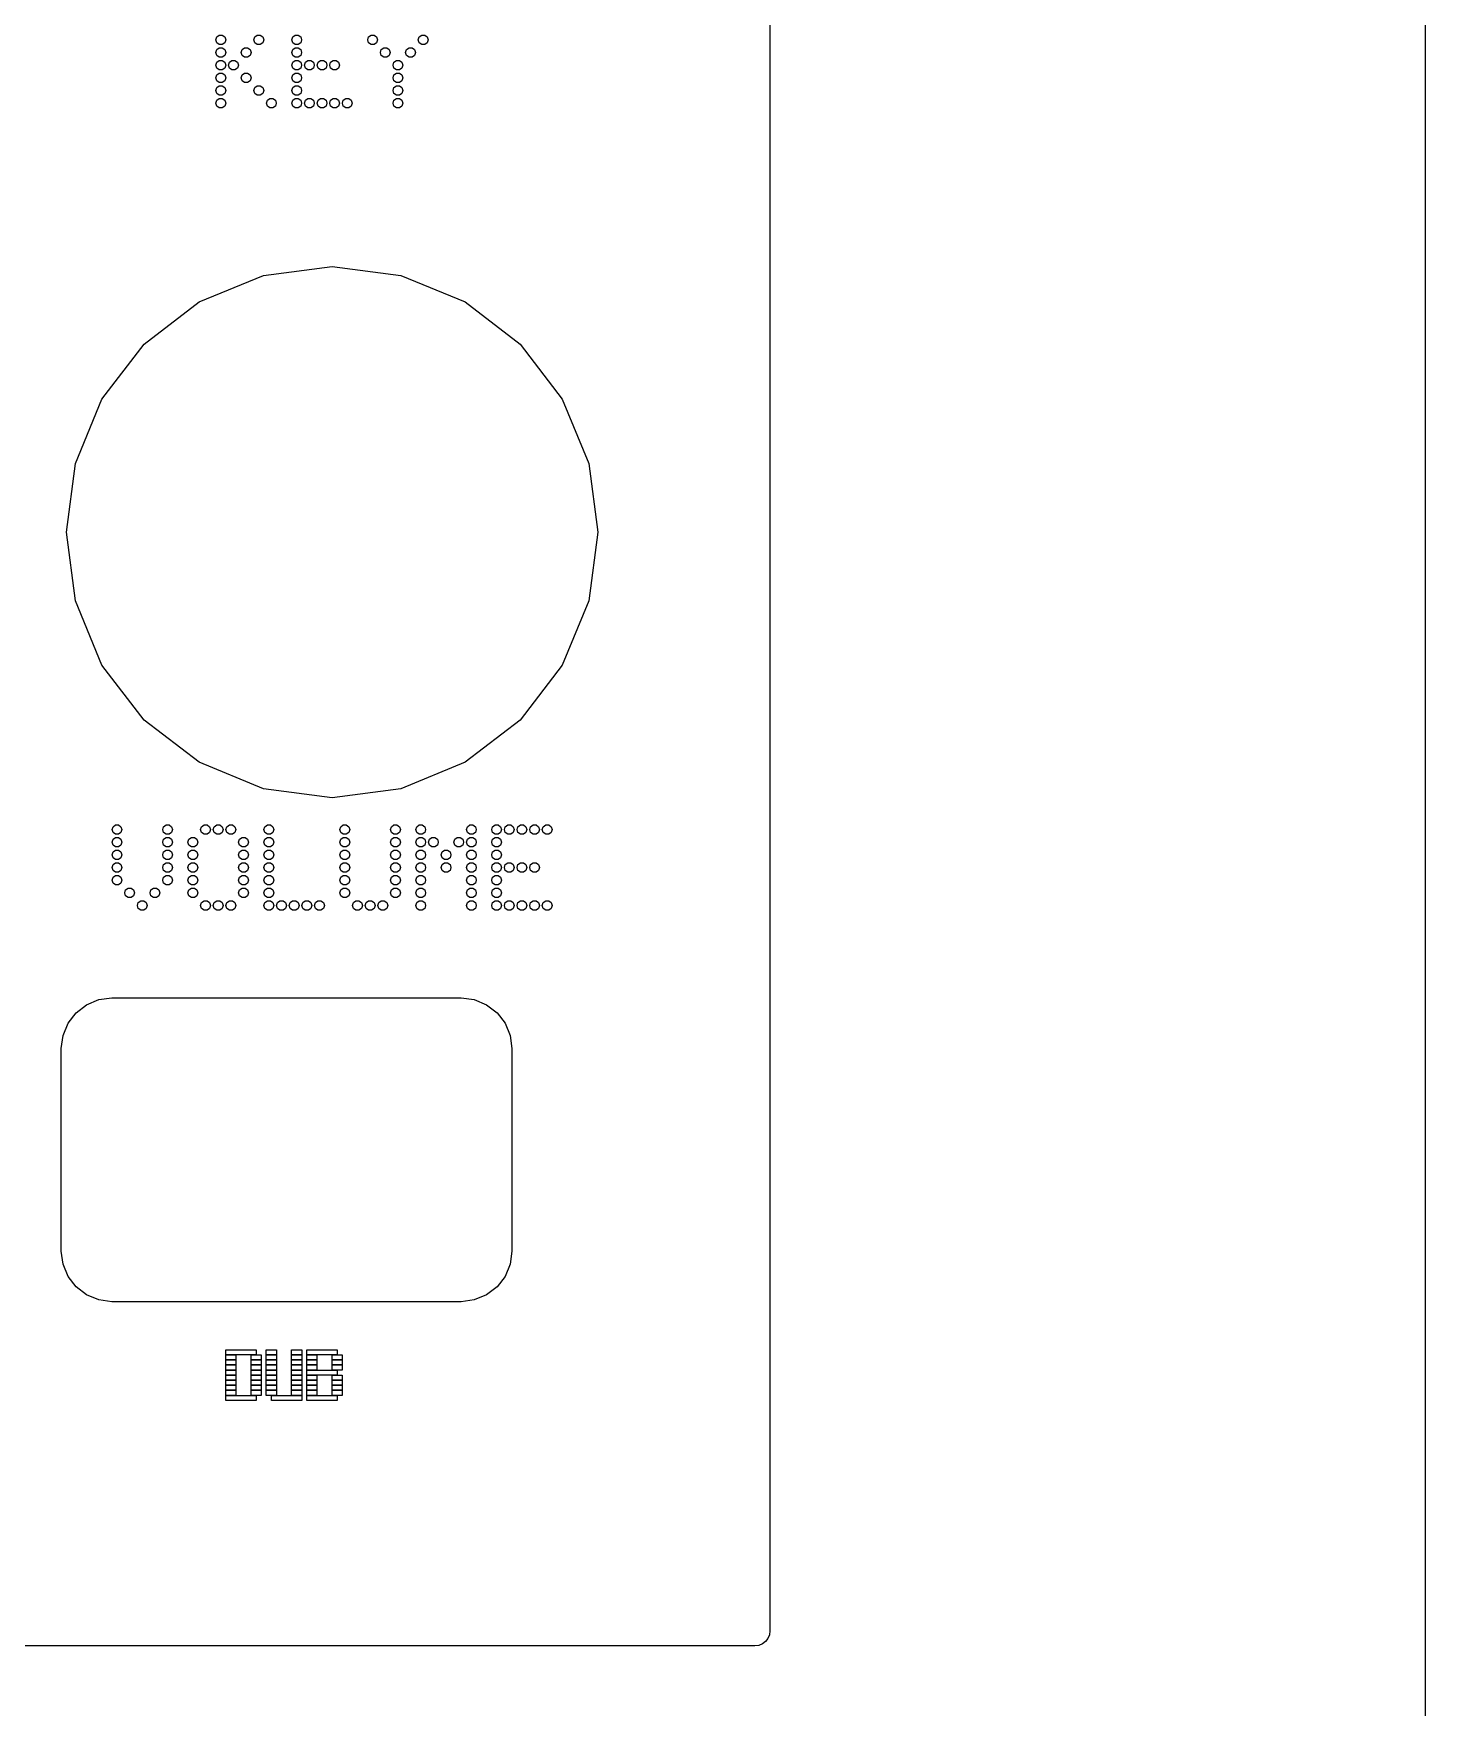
# Model space of a CAD drawing. Header units: millimetres. Extents: x 0 to 390, y 0 to 390.
# Drawn here: x 335 to 390, y 111.1 to 177.3 of the extents above; entities that cross this region are included whole.
import ezdxf

# ---------------------------------------------------------------- set-up
doc = ezdxf.new("R2010")
doc.units = ezdxf.units.MM
for name, color, linetype in [('INCISIONE', 7, 'CONTINUOUS'), ('SEGNO', 5, 'CONTINUOUS'), ('TAGLIO', 1, 'CONTINUOUS')]:
    doc.layers.add(name, color=color, linetype=linetype)

msp = doc.modelspace()

# ---------------------------------------------------------------- linework, layer by layer
at = {"layer": 'INCISIONE'}
for points in [[(342.595, 177.03), (342.558, 176.915), (342.46, 176.845), (342.34, 176.845), (342.242, 176.915), (342.205, 177.03), (342.242, 177.145), (342.34, 177.215), (342.46, 177.215), (342.558, 177.145)], [(342.595, 176.53), (342.558, 176.415), (342.46, 176.345), (342.34, 176.345), (342.242, 176.415), (342.205, 176.53), (342.242, 176.645), (342.34, 176.715), (342.46, 176.715), (342.558, 176.645)], [(343.595, 176.53), (343.558, 176.415), (343.46, 176.345), (343.34, 176.345), (343.242, 176.415), (343.205, 176.53), (343.242, 176.645), (343.34, 176.715), (343.46, 176.715), (343.558, 176.645)], [(344.095, 177.03), (344.058, 176.915), (343.96, 176.845), (343.84, 176.845), (343.742, 176.915), (343.705, 177.03), (343.742, 177.145), (343.84, 177.215), (343.96, 177.215), (344.058, 177.145)], [(345.595, 177.03), (345.558, 176.915), (345.46, 176.845), (345.34, 176.845), (345.242, 176.915), (345.205, 177.03), (345.242, 177.145), (345.34, 177.215), (345.46, 177.215), (345.558, 177.145)], [(345.595, 176.53), (345.558, 176.415), (345.46, 176.345), (345.34, 176.345), (345.242, 176.415), (345.205, 176.53), (345.242, 176.645), (345.34, 176.715), (345.46, 176.715), (345.558, 176.645)], [(348.595, 177.03), (348.558, 176.915), (348.46, 176.845), (348.34, 176.845), (348.242, 176.915), (348.205, 177.03), (348.242, 177.145), (348.34, 177.215), (348.46, 177.215), (348.558, 177.145)], [(349.095, 176.53), (349.058, 176.415), (348.96, 176.345), (348.84, 176.345), (348.742, 176.415), (348.705, 176.53), (348.742, 176.645), (348.84, 176.715), (348.96, 176.715), (349.058, 176.645)], [(350.095, 176.53), (350.058, 176.415), (349.96, 176.345), (349.84, 176.345), (349.742, 176.415), (349.705, 176.53), (349.742, 176.645), (349.84, 176.715), (349.96, 176.715), (350.058, 176.645)], [(350.595, 177.03), (350.558, 176.915), (350.46, 176.845), (350.34, 176.845), (350.242, 176.915), (350.205, 177.03), (350.242, 177.145), (350.34, 177.215), (350.46, 177.215), (350.558, 177.145)], [(342.595, 176.03), (342.558, 175.915), (342.46, 175.845), (342.34, 175.845), (342.242, 175.915), (342.205, 176.03), (342.242, 176.145), (342.34, 176.215), (342.46, 176.215), (342.558, 176.145)], [(343.095, 176.03), (343.058, 175.915), (342.96, 175.845), (342.84, 175.845), (342.742, 175.915), (342.705, 176.03), (342.742, 176.145), (342.84, 176.215), (342.96, 176.215), (343.058, 176.145)], [(345.595, 176.03), (345.558, 175.915), (345.46, 175.845), (345.34, 175.845), (345.242, 175.915), (345.205, 176.03), (345.242, 176.145), (345.34, 176.215), (345.46, 176.215), (345.558, 176.145)], [(346.095, 176.03), (346.058, 175.915), (345.96, 175.845), (345.84, 175.845), (345.742, 175.915), (345.705, 176.03), (345.742, 176.145), (345.84, 176.215), (345.96, 176.215), (346.058, 176.145)], [(346.595, 176.03), (346.558, 175.915), (346.46, 175.845), (346.34, 175.845), (346.242, 175.915), (346.205, 176.03), (346.242, 176.145), (346.34, 176.215), (346.46, 176.215), (346.558, 176.145)], [(347.095, 176.03), (347.058, 175.915), (346.96, 175.845), (346.84, 175.845), (346.742, 175.915), (346.705, 176.03), (346.742, 176.145), (346.84, 176.215), (346.96, 176.215), (347.058, 176.145)], [(349.595, 176.03), (349.558, 175.915), (349.46, 175.845), (349.34, 175.845), (349.242, 175.915), (349.205, 176.03), (349.242, 176.145), (349.34, 176.215), (349.46, 176.215), (349.558, 176.145)], [(342.595, 175.53), (342.558, 175.415), (342.46, 175.345), (342.34, 175.345), (342.242, 175.415), (342.205, 175.53), (342.242, 175.645), (342.34, 175.715), (342.46, 175.715), (342.558, 175.645)], [(343.595, 175.53), (343.558, 175.415), (343.46, 175.345), (343.34, 175.345), (343.242, 175.415), (343.205, 175.53), (343.242, 175.645), (343.34, 175.715), (343.46, 175.715), (343.558, 175.645)], [(345.595, 175.53), (345.558, 175.415), (345.46, 175.345), (345.34, 175.345), (345.242, 175.415), (345.205, 175.53), (345.242, 175.645), (345.34, 175.715), (345.46, 175.715), (345.558, 175.645)], [(349.595, 175.53), (349.558, 175.415), (349.46, 175.345), (349.34, 175.345), (349.242, 175.415), (349.205, 175.53), (349.242, 175.645), (349.34, 175.715), (349.46, 175.715), (349.558, 175.645)], [(342.595, 175.03), (342.558, 174.915), (342.46, 174.845), (342.34, 174.845), (342.242, 174.915), (342.205, 175.03), (342.242, 175.145), (342.34, 175.215), (342.46, 175.215), (342.558, 175.145)], [(342.595, 174.53), (342.558, 174.415), (342.46, 174.345), (342.34, 174.345), (342.242, 174.415), (342.205, 174.53), (342.242, 174.645), (342.34, 174.715), (342.46, 174.715), (342.558, 174.645)], [(344.095, 175.03), (344.058, 174.915), (343.96, 174.845), (343.84, 174.845), (343.742, 174.915), (343.705, 175.03), (343.742, 175.145), (343.84, 175.215), (343.96, 175.215), (344.058, 175.145)], [(344.595, 174.53), (344.558, 174.415), (344.46, 174.345), (344.34, 174.345), (344.242, 174.415), (344.205, 174.53), (344.242, 174.645), (344.34, 174.715), (344.46, 174.715), (344.558, 174.645)], [(345.595, 175.03), (345.558, 174.915), (345.46, 174.845), (345.34, 174.845), (345.242, 174.915), (345.205, 175.03), (345.242, 175.145), (345.34, 175.215), (345.46, 175.215), (345.558, 175.145)], [(345.595, 174.53), (345.558, 174.415), (345.46, 174.345), (345.34, 174.345), (345.242, 174.415), (345.205, 174.53), (345.242, 174.645), (345.34, 174.715), (345.46, 174.715), (345.558, 174.645)], [(346.095, 174.53), (346.058, 174.415), (345.96, 174.345), (345.84, 174.345), (345.742, 174.415), (345.705, 174.53), (345.742, 174.645), (345.84, 174.715), (345.96, 174.715), (346.058, 174.645)], [(346.595, 174.53), (346.558, 174.415), (346.46, 174.345), (346.34, 174.345), (346.242, 174.415), (346.205, 174.53), (346.242, 174.645), (346.34, 174.715), (346.46, 174.715), (346.558, 174.645)], [(347.095, 174.53), (347.058, 174.415), (346.96, 174.345), (346.84, 174.345), (346.742, 174.415), (346.705, 174.53), (346.742, 174.645), (346.84, 174.715), (346.96, 174.715), (347.058, 174.645)], [(347.595, 174.53), (347.558, 174.415), (347.46, 174.345), (347.34, 174.345), (347.242, 174.415), (347.205, 174.53), (347.242, 174.645), (347.34, 174.715), (347.46, 174.715), (347.558, 174.645)], [(349.595, 175.03), (349.558, 174.915), (349.46, 174.845), (349.34, 174.845), (349.242, 174.915), (349.205, 175.03), (349.242, 175.145), (349.34, 175.215), (349.46, 175.215), (349.558, 175.145)], [(349.595, 174.53), (349.558, 174.415), (349.46, 174.345), (349.34, 174.345), (349.242, 174.415), (349.205, 174.53), (349.242, 174.645), (349.34, 174.715), (349.46, 174.715), (349.558, 174.645)], [(338.495, 145.83), (338.458, 145.715), (338.36, 145.645), (338.24, 145.645), (338.142, 145.715), (338.105, 145.83), (338.142, 145.945), (338.24, 146.015), (338.36, 146.015), (338.458, 145.945)], [(338.495, 145.33), (338.458, 145.215), (338.36, 145.145), (338.24, 145.145), (338.142, 145.215), (338.105, 145.33), (338.142, 145.445), (338.24, 145.515), (338.36, 145.515), (338.458, 145.445)], [(340.495, 145.83), (340.458, 145.715), (340.36, 145.645), (340.24, 145.645), (340.142, 145.715), (340.105, 145.83), (340.142, 145.945), (340.24, 146.015), (340.36, 146.015), (340.458, 145.945)], [(340.495, 145.33), (340.458, 145.215), (340.36, 145.145), (340.24, 145.145), (340.142, 145.215), (340.105, 145.33), (340.142, 145.445), (340.24, 145.515), (340.36, 145.515), (340.458, 145.445)], [(341.495, 145.33), (341.458, 145.215), (341.36, 145.145), (341.24, 145.145), (341.142, 145.215), (341.105, 145.33), (341.142, 145.445), (341.24, 145.515), (341.36, 145.515), (341.458, 145.445)], [(341.995, 145.83), (341.958, 145.715), (341.86, 145.645), (341.74, 145.645), (341.642, 145.715), (341.605, 145.83), (341.642, 145.945), (341.74, 146.015), (341.86, 146.015), (341.958, 145.945)], [(342.495, 145.83), (342.458, 145.715), (342.36, 145.645), (342.24, 145.645), (342.142, 145.715), (342.105, 145.83), (342.142, 145.945), (342.24, 146.015), (342.36, 146.015), (342.458, 145.945)], [(342.995, 145.83), (342.958, 145.715), (342.86, 145.645), (342.74, 145.645), (342.642, 145.715), (342.605, 145.83), (342.642, 145.945), (342.74, 146.015), (342.86, 146.015), (342.958, 145.945)], [(343.495, 145.33), (343.458, 145.215), (343.36, 145.145), (343.24, 145.145), (343.142, 145.215), (343.105, 145.33), (343.142, 145.445), (343.24, 145.515), (343.36, 145.515), (343.458, 145.445)], [(344.495, 145.83), (344.458, 145.715), (344.36, 145.645), (344.24, 145.645), (344.142, 145.715), (344.105, 145.83), (344.142, 145.945), (344.24, 146.015), (344.36, 146.015), (344.458, 145.945)], [(344.495, 145.33), (344.458, 145.215), (344.36, 145.145), (344.24, 145.145), (344.142, 145.215), (344.105, 145.33), (344.142, 145.445), (344.24, 145.515), (344.36, 145.515), (344.458, 145.445)], [(347.495, 145.83), (347.458, 145.715), (347.36, 145.645), (347.24, 145.645), (347.142, 145.715), (347.105, 145.83), (347.142, 145.945), (347.24, 146.015), (347.36, 146.015), (347.458, 145.945)], [(347.495, 145.33), (347.458, 145.215), (347.36, 145.145), (347.24, 145.145), (347.142, 145.215), (347.105, 145.33), (347.142, 145.445), (347.24, 145.515), (347.36, 145.515), (347.458, 145.445)], [(349.495, 145.83), (349.458, 145.715), (349.36, 145.645), (349.24, 145.645), (349.142, 145.715), (349.105, 145.83), (349.142, 145.945), (349.24, 146.015), (349.36, 146.015), (349.458, 145.945)], [(349.495, 145.33), (349.458, 145.215), (349.36, 145.145), (349.24, 145.145), (349.142, 145.215), (349.105, 145.33), (349.142, 145.445), (349.24, 145.515), (349.36, 145.515), (349.458, 145.445)], [(350.495, 145.83), (350.458, 145.715), (350.36, 145.645), (350.24, 145.645), (350.142, 145.715), (350.105, 145.83), (350.142, 145.945), (350.24, 146.015), (350.36, 146.015), (350.458, 145.945)], [(350.495, 145.33), (350.458, 145.215), (350.36, 145.145), (350.24, 145.145), (350.142, 145.215), (350.105, 145.33), (350.142, 145.445), (350.24, 145.515), (350.36, 145.515), (350.458, 145.445)], [(350.995, 145.33), (350.958, 145.215), (350.86, 145.145), (350.74, 145.145), (350.642, 145.215), (350.605, 145.33), (350.642, 145.445), (350.74, 145.515), (350.86, 145.515), (350.958, 145.445)], [(351.995, 145.33), (351.958, 145.215), (351.86, 145.145), (351.74, 145.145), (351.642, 145.215), (351.605, 145.33), (351.642, 145.445), (351.74, 145.515), (351.86, 145.515), (351.958, 145.445)], [(352.495, 145.83), (352.458, 145.715), (352.36, 145.645), (352.24, 145.645), (352.142, 145.715), (352.105, 145.83), (352.142, 145.945), (352.24, 146.015), (352.36, 146.015), (352.458, 145.945)], [(352.495, 145.33), (352.458, 145.215), (352.36, 145.145), (352.24, 145.145), (352.142, 145.215), (352.105, 145.33), (352.142, 145.445), (352.24, 145.515), (352.36, 145.515), (352.458, 145.445)], [(353.495, 145.83), (353.458, 145.715), (353.36, 145.645), (353.24, 145.645), (353.142, 145.715), (353.105, 145.83), (353.142, 145.945), (353.24, 146.015), (353.36, 146.015), (353.458, 145.945)], [(353.495, 145.33), (353.458, 145.215), (353.36, 145.145), (353.24, 145.145), (353.142, 145.215), (353.105, 145.33), (353.142, 145.445), (353.24, 145.515), (353.36, 145.515), (353.458, 145.445)], [(353.995, 145.83), (353.958, 145.715), (353.86, 145.645), (353.74, 145.645), (353.642, 145.715), (353.605, 145.83), (353.642, 145.945), (353.74, 146.015), (353.86, 146.015), (353.958, 145.945)], [(354.495, 145.83), (354.458, 145.715), (354.36, 145.645), (354.24, 145.645), (354.142, 145.715), (354.105, 145.83), (354.142, 145.945), (354.24, 146.015), (354.36, 146.015), (354.458, 145.945)], [(354.995, 145.83), (354.958, 145.715), (354.86, 145.645), (354.74, 145.645), (354.642, 145.715), (354.605, 145.83), (354.642, 145.945), (354.74, 146.015), (354.86, 146.015), (354.958, 145.945)], [(355.495, 145.83), (355.458, 145.715), (355.36, 145.645), (355.24, 145.645), (355.142, 145.715), (355.105, 145.83), (355.142, 145.945), (355.24, 146.015), (355.36, 146.015), (355.458, 145.945)], [(338.495, 144.83), (338.458, 144.715), (338.36, 144.645), (338.24, 144.645), (338.142, 144.715), (338.105, 144.83), (338.142, 144.945), (338.24, 145.015), (338.36, 145.015), (338.458, 144.945)], [(340.495, 144.83), (340.458, 144.715), (340.36, 144.645), (340.24, 144.645), (340.142, 144.715), (340.105, 144.83), (340.142, 144.945), (340.24, 145.015), (340.36, 145.015), (340.458, 144.945)], [(341.495, 144.83), (341.458, 144.715), (341.36, 144.645), (341.24, 144.645), (341.142, 144.715), (341.105, 144.83), (341.142, 144.945), (341.24, 145.015), (341.36, 145.015), (341.458, 144.945)], [(343.495, 144.83), (343.458, 144.715), (343.36, 144.645), (343.24, 144.645), (343.142, 144.715), (343.105, 144.83), (343.142, 144.945), (343.24, 145.015), (343.36, 145.015), (343.458, 144.945)], [(344.495, 144.83), (344.458, 144.715), (344.36, 144.645), (344.24, 144.645), (344.142, 144.715), (344.105, 144.83), (344.142, 144.945), (344.24, 145.015), (344.36, 145.015), (344.458, 144.945)], [(347.495, 144.83), (347.458, 144.715), (347.36, 144.645), (347.24, 144.645), (347.142, 144.715), (347.105, 144.83), (347.142, 144.945), (347.24, 145.015), (347.36, 145.015), (347.458, 144.945)], [(349.495, 144.83), (349.458, 144.715), (349.36, 144.645), (349.24, 144.645), (349.142, 144.715), (349.105, 144.83), (349.142, 144.945), (349.24, 145.015), (349.36, 145.015), (349.458, 144.945)], [(350.495, 144.83), (350.458, 144.715), (350.36, 144.645), (350.24, 144.645), (350.142, 144.715), (350.105, 144.83), (350.142, 144.945), (350.24, 145.015), (350.36, 145.015), (350.458, 144.945)], [(351.495, 144.83), (351.458, 144.715), (351.36, 144.645), (351.24, 144.645), (351.142, 144.715), (351.105, 144.83), (351.142, 144.945), (351.24, 145.015), (351.36, 145.015), (351.458, 144.945)], [(352.495, 144.83), (352.458, 144.715), (352.36, 144.645), (352.24, 144.645), (352.142, 144.715), (352.105, 144.83), (352.142, 144.945), (352.24, 145.015), (352.36, 145.015), (352.458, 144.945)], [(353.495, 144.83), (353.458, 144.715), (353.36, 144.645), (353.24, 144.645), (353.142, 144.715), (353.105, 144.83), (353.142, 144.945), (353.24, 145.015), (353.36, 145.015), (353.458, 144.945)], [(338.495, 144.33), (338.458, 144.215), (338.36, 144.145), (338.24, 144.145), (338.142, 144.215), (338.105, 144.33), (338.142, 144.445), (338.24, 144.515), (338.36, 144.515), (338.458, 144.445)], [(340.495, 144.33), (340.458, 144.215), (340.36, 144.145), (340.24, 144.145), (340.142, 144.215), (340.105, 144.33), (340.142, 144.445), (340.24, 144.515), (340.36, 144.515), (340.458, 144.445)], [(341.495, 144.33), (341.458, 144.215), (341.36, 144.145), (341.24, 144.145), (341.142, 144.215), (341.105, 144.33), (341.142, 144.445), (341.24, 144.515), (341.36, 144.515), (341.458, 144.445)], [(343.495, 144.33), (343.458, 144.215), (343.36, 144.145), (343.24, 144.145), (343.142, 144.215), (343.105, 144.33), (343.142, 144.445), (343.24, 144.515), (343.36, 144.515), (343.458, 144.445)], [(344.495, 144.33), (344.458, 144.215), (344.36, 144.145), (344.24, 144.145), (344.142, 144.215), (344.105, 144.33), (344.142, 144.445), (344.24, 144.515), (344.36, 144.515), (344.458, 144.445)], [(347.495, 144.33), (347.458, 144.215), (347.36, 144.145), (347.24, 144.145), (347.142, 144.215), (347.105, 144.33), (347.142, 144.445), (347.24, 144.515), (347.36, 144.515), (347.458, 144.445)], [(349.495, 144.33), (349.458, 144.215), (349.36, 144.145), (349.24, 144.145), (349.142, 144.215), (349.105, 144.33), (349.142, 144.445), (349.24, 144.515), (349.36, 144.515), (349.458, 144.445)], [(350.495, 144.33), (350.458, 144.215), (350.36, 144.145), (350.24, 144.145), (350.142, 144.215), (350.105, 144.33), (350.142, 144.445), (350.24, 144.515), (350.36, 144.515), (350.458, 144.445)], [(351.495, 144.33), (351.458, 144.215), (351.36, 144.145), (351.24, 144.145), (351.142, 144.215), (351.105, 144.33), (351.142, 144.445), (351.24, 144.515), (351.36, 144.515), (351.458, 144.445)], [(352.495, 144.33), (352.458, 144.215), (352.36, 144.145), (352.24, 144.145), (352.142, 144.215), (352.105, 144.33), (352.142, 144.445), (352.24, 144.515), (352.36, 144.515), (352.458, 144.445)], [(353.495, 144.33), (353.458, 144.215), (353.36, 144.145), (353.24, 144.145), (353.142, 144.215), (353.105, 144.33), (353.142, 144.445), (353.24, 144.515), (353.36, 144.515), (353.458, 144.445)], [(353.995, 144.33), (353.958, 144.215), (353.86, 144.145), (353.74, 144.145), (353.642, 144.215), (353.605, 144.33), (353.642, 144.445), (353.74, 144.515), (353.86, 144.515), (353.958, 144.445)], [(354.495, 144.33), (354.458, 144.215), (354.36, 144.145), (354.24, 144.145), (354.142, 144.215), (354.105, 144.33), (354.142, 144.445), (354.24, 144.515), (354.36, 144.515), (354.458, 144.445)], [(354.995, 144.33), (354.958, 144.215), (354.86, 144.145), (354.74, 144.145), (354.642, 144.215), (354.605, 144.33), (354.642, 144.445), (354.74, 144.515), (354.86, 144.515), (354.958, 144.445)], [(338.495, 143.83), (338.458, 143.715), (338.36, 143.645), (338.24, 143.645), (338.142, 143.715), (338.105, 143.83), (338.142, 143.945), (338.24, 144.015), (338.36, 144.015), (338.458, 143.945)], [(338.995, 143.33), (338.958, 143.215), (338.86, 143.145), (338.74, 143.145), (338.642, 143.215), (338.605, 143.33), (338.642, 143.445), (338.74, 143.515), (338.86, 143.515), (338.958, 143.445)], [(339.995, 143.33), (339.958, 143.215), (339.86, 143.145), (339.74, 143.145), (339.642, 143.215), (339.605, 143.33), (339.642, 143.445), (339.74, 143.515), (339.86, 143.515), (339.958, 143.445)], [(340.495, 143.83), (340.458, 143.715), (340.36, 143.645), (340.24, 143.645), (340.142, 143.715), (340.105, 143.83), (340.142, 143.945), (340.24, 144.015), (340.36, 144.015), (340.458, 143.945)], [(341.495, 143.83), (341.458, 143.715), (341.36, 143.645), (341.24, 143.645), (341.142, 143.715), (341.105, 143.83), (341.142, 143.945), (341.24, 144.015), (341.36, 144.015), (341.458, 143.945)], [(341.495, 143.33), (341.458, 143.215), (341.36, 143.145), (341.24, 143.145), (341.142, 143.215), (341.105, 143.33), (341.142, 143.445), (341.24, 143.515), (341.36, 143.515), (341.458, 143.445)], [(343.495, 143.83), (343.458, 143.715), (343.36, 143.645), (343.24, 143.645), (343.142, 143.715), (343.105, 143.83), (343.142, 143.945), (343.24, 144.015), (343.36, 144.015), (343.458, 143.945)], [(343.495, 143.33), (343.458, 143.215), (343.36, 143.145), (343.24, 143.145), (343.142, 143.215), (343.105, 143.33), (343.142, 143.445), (343.24, 143.515), (343.36, 143.515), (343.458, 143.445)], [(344.495, 143.83), (344.458, 143.715), (344.36, 143.645), (344.24, 143.645), (344.142, 143.715), (344.105, 143.83), (344.142, 143.945), (344.24, 144.015), (344.36, 144.015), (344.458, 143.945)], [(344.495, 143.33), (344.458, 143.215), (344.36, 143.145), (344.24, 143.145), (344.142, 143.215), (344.105, 143.33), (344.142, 143.445), (344.24, 143.515), (344.36, 143.515), (344.458, 143.445)], [(347.495, 143.83), (347.458, 143.715), (347.36, 143.645), (347.24, 143.645), (347.142, 143.715), (347.105, 143.83), (347.142, 143.945), (347.24, 144.015), (347.36, 144.015), (347.458, 143.945)], [(347.495, 143.33), (347.458, 143.215), (347.36, 143.145), (347.24, 143.145), (347.142, 143.215), (347.105, 143.33), (347.142, 143.445), (347.24, 143.515), (347.36, 143.515), (347.458, 143.445)], [(349.495, 143.83), (349.458, 143.715), (349.36, 143.645), (349.24, 143.645), (349.142, 143.715), (349.105, 143.83), (349.142, 143.945), (349.24, 144.015), (349.36, 144.015), (349.458, 143.945)], [(349.495, 143.33), (349.458, 143.215), (349.36, 143.145), (349.24, 143.145), (349.142, 143.215), (349.105, 143.33), (349.142, 143.445), (349.24, 143.515), (349.36, 143.515), (349.458, 143.445)], [(350.495, 143.83), (350.458, 143.715), (350.36, 143.645), (350.24, 143.645), (350.142, 143.715), (350.105, 143.83), (350.142, 143.945), (350.24, 144.015), (350.36, 144.015), (350.458, 143.945)], [(350.495, 143.33), (350.458, 143.215), (350.36, 143.145), (350.24, 143.145), (350.142, 143.215), (350.105, 143.33), (350.142, 143.445), (350.24, 143.515), (350.36, 143.515), (350.458, 143.445)], [(352.495, 143.83), (352.458, 143.715), (352.36, 143.645), (352.24, 143.645), (352.142, 143.715), (352.105, 143.83), (352.142, 143.945), (352.24, 144.015), (352.36, 144.015), (352.458, 143.945)], [(352.495, 143.33), (352.458, 143.215), (352.36, 143.145), (352.24, 143.145), (352.142, 143.215), (352.105, 143.33), (352.142, 143.445), (352.24, 143.515), (352.36, 143.515), (352.458, 143.445)], [(353.495, 143.83), (353.458, 143.715), (353.36, 143.645), (353.24, 143.645), (353.142, 143.715), (353.105, 143.83), (353.142, 143.945), (353.24, 144.015), (353.36, 144.015), (353.458, 143.945)], [(353.495, 143.33), (353.458, 143.215), (353.36, 143.145), (353.24, 143.145), (353.142, 143.215), (353.105, 143.33), (353.142, 143.445), (353.24, 143.515), (353.36, 143.515), (353.458, 143.445)], [(339.495, 142.83), (339.458, 142.715), (339.36, 142.645), (339.24, 142.645), (339.142, 142.715), (339.105, 142.83), (339.142, 142.945), (339.24, 143.015), (339.36, 143.015), (339.458, 142.945)], [(341.995, 142.83), (341.958, 142.715), (341.86, 142.645), (341.74, 142.645), (341.642, 142.715), (341.605, 142.83), (341.642, 142.945), (341.74, 143.015), (341.86, 143.015), (341.958, 142.945)], [(342.495, 142.83), (342.458, 142.715), (342.36, 142.645), (342.24, 142.645), (342.142, 142.715), (342.105, 142.83), (342.142, 142.945), (342.24, 143.015), (342.36, 143.015), (342.458, 142.945)], [(342.995, 142.83), (342.958, 142.715), (342.86, 142.645), (342.74, 142.645), (342.642, 142.715), (342.605, 142.83), (342.642, 142.945), (342.74, 143.015), (342.86, 143.015), (342.958, 142.945)], [(344.495, 142.83), (344.458, 142.715), (344.36, 142.645), (344.24, 142.645), (344.142, 142.715), (344.105, 142.83), (344.142, 142.945), (344.24, 143.015), (344.36, 143.015), (344.458, 142.945)], [(344.995, 142.83), (344.958, 142.715), (344.86, 142.645), (344.74, 142.645), (344.642, 142.715), (344.605, 142.83), (344.642, 142.945), (344.74, 143.015), (344.86, 143.015), (344.958, 142.945)], [(345.495, 142.83), (345.458, 142.715), (345.36, 142.645), (345.24, 142.645), (345.142, 142.715), (345.105, 142.83), (345.142, 142.945), (345.24, 143.015), (345.36, 143.015), (345.458, 142.945)], [(345.995, 142.83), (345.958, 142.715), (345.86, 142.645), (345.74, 142.645), (345.642, 142.715), (345.605, 142.83), (345.642, 142.945), (345.74, 143.015), (345.86, 143.015), (345.958, 142.945)], [(346.495, 142.83), (346.458, 142.715), (346.36, 142.645), (346.24, 142.645), (346.142, 142.715), (346.105, 142.83), (346.142, 142.945), (346.24, 143.015), (346.36, 143.015), (346.458, 142.945)], [(347.995, 142.83), (347.958, 142.715), (347.86, 142.645), (347.74, 142.645), (347.642, 142.715), (347.605, 142.83), (347.642, 142.945), (347.74, 143.015), (347.86, 143.015), (347.958, 142.945)], [(348.495, 142.83), (348.458, 142.715), (348.36, 142.645), (348.24, 142.645), (348.142, 142.715), (348.105, 142.83), (348.142, 142.945), (348.24, 143.015), (348.36, 143.015), (348.458, 142.945)], [(348.995, 142.83), (348.958, 142.715), (348.86, 142.645), (348.74, 142.645), (348.642, 142.715), (348.605, 142.83), (348.642, 142.945), (348.74, 143.015), (348.86, 143.015), (348.958, 142.945)], [(350.495, 142.83), (350.458, 142.715), (350.36, 142.645), (350.24, 142.645), (350.142, 142.715), (350.105, 142.83), (350.142, 142.945), (350.24, 143.015), (350.36, 143.015), (350.458, 142.945)], [(352.495, 142.83), (352.458, 142.715), (352.36, 142.645), (352.24, 142.645), (352.142, 142.715), (352.105, 142.83), (352.142, 142.945), (352.24, 143.015), (352.36, 143.015), (352.458, 142.945)], [(353.495, 142.83), (353.458, 142.715), (353.36, 142.645), (353.24, 142.645), (353.142, 142.715), (353.105, 142.83), (353.142, 142.945), (353.24, 143.015), (353.36, 143.015), (353.458, 142.945)], [(353.995, 142.83), (353.958, 142.715), (353.86, 142.645), (353.74, 142.645), (353.642, 142.715), (353.605, 142.83), (353.642, 142.945), (353.74, 143.015), (353.86, 143.015), (353.958, 142.945)], [(354.495, 142.83), (354.458, 142.715), (354.36, 142.645), (354.24, 142.645), (354.142, 142.715), (354.105, 142.83), (354.142, 142.945), (354.24, 143.015), (354.36, 143.015), (354.458, 142.945)], [(354.995, 142.83), (354.958, 142.715), (354.86, 142.645), (354.74, 142.645), (354.642, 142.715), (354.605, 142.83), (354.642, 142.945), (354.74, 143.015), (354.86, 143.015), (354.958, 142.945)], [(355.495, 142.83), (355.458, 142.715), (355.36, 142.645), (355.24, 142.645), (355.142, 142.715), (355.105, 142.83), (355.142, 142.945), (355.24, 143.015), (355.36, 143.015), (355.458, 142.945)], [(342.6, 125.28), (343.8, 125.28), (343.8, 125.08), (342.6, 125.08)], [(342.6, 125.08), (343, 125.08), (343, 124.88), (342.6, 124.88)], [(343.6, 125.08), (344, 125.08), (344, 124.88), (343.6, 124.88)], [(344.2, 125.28), (344.6, 125.28), (344.6, 125.08), (344.2, 125.08)], [(344.2, 125.08), (344.6, 125.08), (344.6, 124.88), (344.2, 124.88)], [(345.2, 125.28), (345.6, 125.28), (345.6, 125.08), (345.2, 125.08)], [(345.2, 125.08), (345.6, 125.08), (345.6, 124.88), (345.2, 124.88)], [(345.8, 125.28), (347, 125.28), (347, 125.08), (345.8, 125.08)], [(345.8, 125.08), (346.2, 125.08), (346.2, 124.88), (345.8, 124.88)], [(346.8, 125.08), (347.2, 125.08), (347.2, 124.88), (346.8, 124.88)], [(342.6, 124.88), (343, 124.88), (343, 124.68), (342.6, 124.68)], [(342.6, 124.68), (343, 124.68), (343, 124.48), (342.6, 124.48)], [(342.6, 124.48), (343, 124.48), (343, 124.28), (342.6, 124.28)], [(343.6, 124.88), (344, 124.88), (344, 124.68), (343.6, 124.68)], [(343.6, 124.68), (344, 124.68), (344, 124.48), (343.6, 124.48)], [(343.6, 124.48), (344, 124.48), (344, 124.28), (343.6, 124.28)], [(344.2, 124.88), (344.6, 124.88), (344.6, 124.68), (344.2, 124.68)], [(344.2, 124.68), (344.6, 124.68), (344.6, 124.48), (344.2, 124.48)], [(344.2, 124.48), (344.6, 124.48), (344.6, 124.28), (344.2, 124.28)], [(345.2, 124.88), (345.6, 124.88), (345.6, 124.68), (345.2, 124.68)], [(345.2, 124.68), (345.6, 124.68), (345.6, 124.48), (345.2, 124.48)], [(345.2, 124.48), (345.6, 124.48), (345.6, 124.28), (345.2, 124.28)], [(345.8, 124.88), (346.2, 124.88), (346.2, 124.68), (345.8, 124.68)], [(345.8, 124.68), (346.2, 124.68), (346.2, 124.48), (345.8, 124.48)], [(345.8, 124.48), (347, 124.48), (347, 124.28), (345.8, 124.28)], [(346.8, 124.88), (347.2, 124.88), (347.2, 124.68), (346.8, 124.68)], [(346.8, 124.68), (347.2, 124.68), (347.2, 124.48), (346.8, 124.48)], [(342.6, 124.28), (343, 124.28), (343, 124.08), (342.6, 124.08)], [(342.6, 124.08), (343, 124.08), (343, 123.88), (342.6, 123.88)], [(342.6, 123.88), (343, 123.88), (343, 123.68), (342.6, 123.68)], [(342.6, 123.68), (343, 123.68), (343, 123.48), (342.6, 123.48)], [(343.6, 124.28), (344, 124.28), (344, 124.08), (343.6, 124.08)], [(343.6, 124.08), (344, 124.08), (344, 123.88), (343.6, 123.88)], [(343.6, 123.88), (344, 123.88), (344, 123.68), (343.6, 123.68)], [(343.6, 123.68), (344, 123.68), (344, 123.48), (343.6, 123.48)], [(344.2, 124.28), (344.6, 124.28), (344.6, 124.08), (344.2, 124.08)], [(344.2, 124.08), (344.6, 124.08), (344.6, 123.88), (344.2, 123.88)], [(344.2, 123.88), (344.6, 123.88), (344.6, 123.68), (344.2, 123.68)], [(344.2, 123.68), (344.6, 123.68), (344.6, 123.48), (344.2, 123.48)], [(345.2, 124.28), (345.6, 124.28), (345.6, 124.08), (345.2, 124.08)], [(345.2, 124.08), (345.6, 124.08), (345.6, 123.88), (345.2, 123.88)], [(345.2, 123.88), (345.6, 123.88), (345.6, 123.68), (345.2, 123.68)], [(345.2, 123.68), (345.6, 123.68), (345.6, 123.48), (345.2, 123.48)], [(345.8, 124.28), (346.2, 124.28), (346.2, 124.08), (345.8, 124.08)], [(345.8, 124.08), (346.2, 124.08), (346.2, 123.88), (345.8, 123.88)], [(345.8, 123.88), (346.2, 123.88), (346.2, 123.68), (345.8, 123.68)], [(345.8, 123.68), (346.2, 123.68), (346.2, 123.48), (345.8, 123.48)], [(346.8, 124.28), (347.2, 124.28), (347.2, 124.08), (346.8, 124.08)], [(346.8, 124.08), (347.2, 124.08), (347.2, 123.88), (346.8, 123.88)], [(346.8, 123.88), (347.2, 123.88), (347.2, 123.68), (346.8, 123.68)], [(346.8, 123.68), (347.2, 123.68), (347.2, 123.48), (346.8, 123.48)], [(342.6, 123.48), (343.8, 123.48), (343.8, 123.28), (342.6, 123.28)], [(344.4, 123.48), (345.6, 123.48), (345.6, 123.28), (344.4, 123.28)], [(345.8, 123.48), (347, 123.48), (347, 123.28), (345.8, 123.28)]]:
    msp.add_lwpolyline(points, close=True, dxfattribs=at)
at = {"layer": 'SEGNO'}
msp.add_lwpolyline([(0, 0), (390, 0), (390, 390), (0, 390)], close=True, dxfattribs=at)
at = {"layer": 'TAGLIO'}
msp.add_lwpolyline([(5.6, 239.38), (363.5, 239.38), (363.655, 239.36), (363.8, 239.3), (363.924, 239.204), (364.02, 239.08), (364.08, 238.935), (364.1, 238.78), (364.1, 114.18), (364.08, 114.025), (364.02, 113.88), (363.924, 113.756), (363.8, 113.66), (363.655, 113.6), (363.5, 113.58), (5.6, 113.58)], dxfattribs=at)
for points in [[(357.3, 157.58), (356.942, 154.862), (355.893, 152.33), (354.225, 150.155), (352.05, 148.487), (349.518, 147.438), (346.8, 147.08), (344.082, 147.438), (341.55, 148.487), (339.375, 150.155), (337.707, 152.33), (336.658, 154.862), (336.3, 157.58), (336.658, 160.298), (337.707, 162.83), (339.375, 165.005), (341.55, 166.673), (344.082, 167.722), (346.8, 168.08), (349.518, 167.722), (352.05, 166.673), (354.225, 165.005), (355.893, 162.83), (356.942, 160.298)], [(351.9, 139.18), (352.418, 139.112), (352.9, 138.912), (353.314, 138.594), (353.632, 138.18), (353.832, 137.698), (353.9, 137.18), (353.9, 129.18), (353.832, 128.662), (353.632, 128.18), (353.314, 127.766), (352.9, 127.448), (352.418, 127.248), (351.9, 127.18), (338.1, 127.18), (337.582, 127.248), (337.1, 127.448), (336.686, 127.766), (336.368, 128.18), (336.168, 128.662), (336.1, 129.18), (336.1, 137.18), (336.168, 137.698), (336.368, 138.18), (336.686, 138.594), (337.1, 138.912), (337.582, 139.112), (338.1, 139.18)]]:
    msp.add_lwpolyline(points, close=True, dxfattribs=at)

doc.saveas('drawing.dxf')
